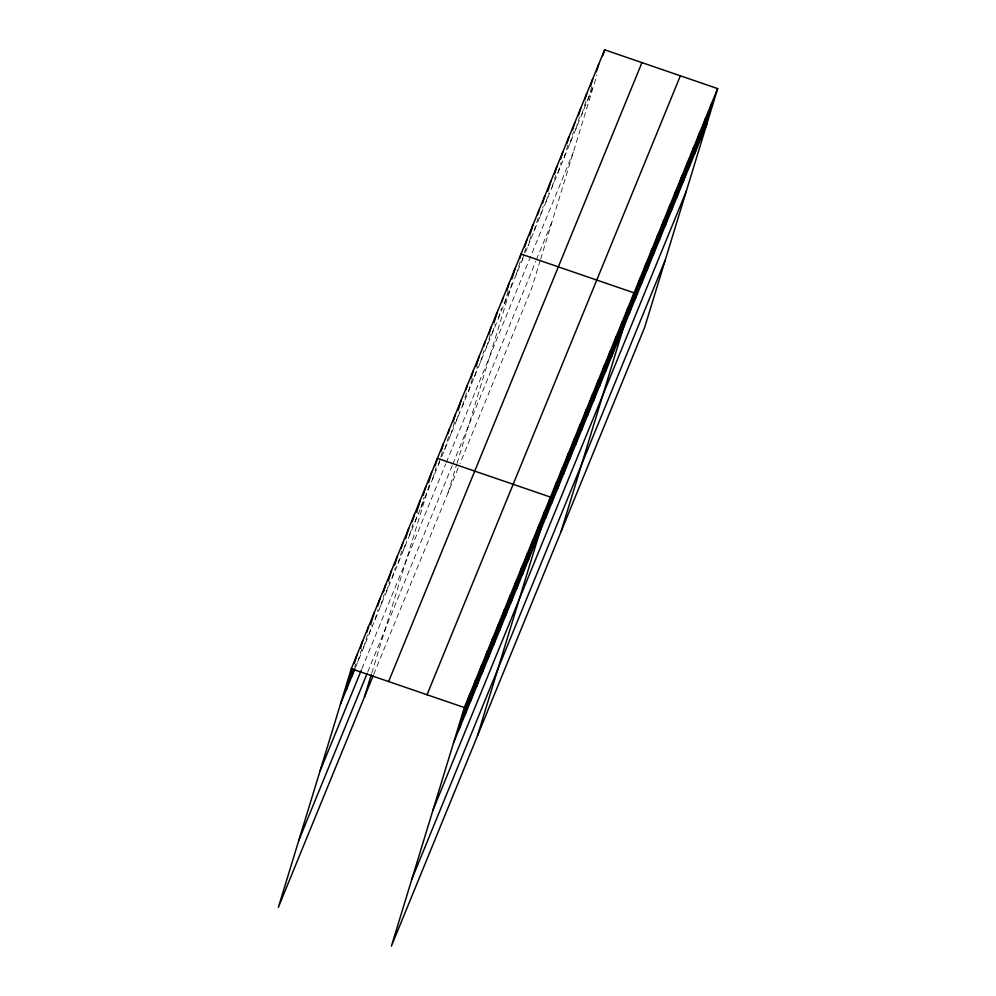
<?xml version="1.0" encoding="UTF-8"?>
<svg xmlns="http://www.w3.org/2000/svg" width="996" height="996" viewBox="0 0 996 996"><rect width="100%" height="100%" fill="white"/><g stroke="black" fill="none" stroke-linecap="round" stroke-linejoin="round"><path stroke-width="0.75" stroke-dasharray="4.98 3.74" d="M354.676 667.183L355.572 664.245M357.713 661.991L361.76 648.745M363.453 647.96L367.96 633.244M369.205 633.929L371.894 625.102M374.944 619.898L378.094 609.602M380.684 605.879L384.282 594.102M386.423 591.848L389.573 581.54M392.163 577.817L395.325 567.508M397.914 563.786L402.409 549.057M403.654 549.755L406.356 540.928M409.393 535.724L412.991 523.946M415.133 521.692L417.834 512.865M420.885 507.674L424.035 497.365M371.732 673.196L429.326 484.803M432.588 479.051L436.198 467.273M438.564 464.46L440.369 458.571M440.817 457.102L442.61 451.213M444.54 449.868L449.034 435.152M450.503 435.277L455.01 420.561M456.479 420.685L459.181 411.858M462.455 406.107L466.502 392.847M468.419 391.515L472.478 378.268M474.395 376.924L477.545 366.615M480.371 362.332L483.969 350.555M486.334 347.741L490.841 333.025M492.31 333.15L495.012 324.323M498.274 318.571L501.424 308.262M504.25 303.979L508.296 290.72M448.063 492.696L456.604 464.746M457.04 463.352L512.928 280.548M516.189 274.796L520.696 260.081M522.165 260.205L523.971 254.316M524.419 252.847L525.764 248.427M530.843 236.787L528.141 245.614L593.828 85.133M534.105 231.035L538.612 216.306M540.081 216.443L543.231 206.135M546.045 201.852L548.746 193.012M552.021 187.26L555.619 175.483M557.997 172.669L561.146 162.36M563.96 158.078L568.019 144.831M569.936 143.486L573.534 131.709M575.912 128.907L579.51 117.13M581.876 114.316L585.934 101.057M587.852 99.725L591.898 86.478M540.206 260.491L531.665 288.454L460.003 463.526M540.641 259.097L596.978 74.825M355.423 667.606L439.647 461.808M441.826 456.504L523.249 257.553M525.427 252.249L527.594 246.946M361.897 668.764L445.735 463.912M446.283 462.58L573.31 152.226M367.748 671.951L452.284 465.393M452.831 464.074L535.885 261.151M536.433 259.819L552.17 221.361M373.687 674.404L458.372 467.498"/><path stroke-width="1.49" d="M717.668 88.607L464.335 707.546L391.378 946.2L644.711 327.248L717.668 88.607L604.622 49.8L351.289 668.752L278.332 907.393L373.151 675.736M346.235 690.054L352.534 669.437M354.327 663.548L357.029 654.721M351.974 676.023L354.227 668.665M360.527 648.047L362.781 640.689M366.715 632.547L368.52 626.658M370.661 624.405L374.259 612.627M377.745 605.966L379.999 598.596M383.497 591.935L385.738 584.565M388.34 580.842L391.49 570.546M394.528 565.342L397.23 556.515M401.176 548.373L402.969 542.484M405.559 538.761L408.709 528.453M412.207 521.78L414.461 514.422M416.602 512.168L420.2 500.39M423.238 495.199L425.939 486.359M428.529 482.637L431.679 472.328M364.461 696.951L371.296 674.591M435.177 465.667L437.418 458.309L550.477 497.104L477.507 735.758M441.141 451.076L443.394 443.718M448.013 433.546L449.37 429.127M453.093 421.893L455.334 414.535M458.16 410.252L461.31 399.944M465.929 389.772L467.286 385.352M471.008 378.131L473.249 370.773M476.076 366.478L479.225 356.182M483.844 346.01L485.201 341.591M488.912 334.357L491.165 326.999M493.991 322.716L497.141 312.408M501.76 302.236L503.105 297.816M506.827 290.595L509.081 283.225M511.907 278.942L515.057 268.646M519.675 258.474L521.02 254.055L634.066 292.861L561.109 531.503M524.743 246.821L526.996 239.463M529.822 235.181L532.972 224.872M537.591 214.7L538.936 210.281M542.658 203.06L544.912 195.689M547.725 191.406L550.888 181.11M554.598 173.877L556.851 166.519M560.574 159.285L562.827 151.927M566.998 143.225L568.791 137.336M572.513 130.103L574.767 122.745M578.489 115.524L580.743 108.153M584.913 99.463L586.706 93.574M590.429 86.341L592.682 78.983M596.405 71.749L598.658 64.391M602.829 55.689L604.622 49.8M459.281 728.86L470.075 693.515M465.02 714.829L475.827 679.496M470.759 700.798L481.566 665.465M476.499 686.767L487.305 651.434M482.251 672.736L493.045 637.403M487.99 658.705L498.797 623.372M493.73 644.673L504.536 609.34M499.469 630.642L510.276 595.309M505.221 616.624L516.015 581.291M510.96 602.592L521.755 567.259M516.7 588.561L527.507 553.228M522.439 574.53L533.246 539.197M528.179 560.499L538.985 525.166M533.931 546.468L544.725 511.135M545.646 517.858L556.44 482.525M551.61 503.266L562.416 467.933M557.586 488.675L568.38 453.342M563.549 474.084L574.356 438.75M569.525 459.492L580.332 424.159M575.501 444.901L586.295 409.568M581.465 430.322L592.271 394.976M587.441 415.73L598.247 380.397M593.417 401.139L604.211 365.806M599.38 386.548L610.187 351.215M605.356 371.956L616.163 336.623M611.32 357.365L622.127 322.032M617.296 342.773L628.103 307.44M629.235 313.603L640.042 278.27M635.211 299.012L646.018 263.679M641.187 284.42L651.982 249.087M647.151 269.829L657.958 234.496M653.127 255.237L663.934 219.904M659.103 240.659L669.897 205.325M665.067 226.067L675.873 190.734M671.043 211.476L681.849 176.143M677.006 196.884L687.813 161.551M682.982 182.293L693.789 146.96M688.958 167.702L699.752 132.368M694.922 153.123L705.728 117.777M700.898 138.531L711.704 103.198M340.483 704.085L354.837 669.001M319.977 771.178L361.324 670.159M298.837 840.3L367.175 673.346M388.602 681.55L641.934 62.611M427.035 694.747L680.368 75.796M453.541 742.879L706.874 123.94M433.023 809.985L686.356 191.033M411.883 879.107L665.216 260.155M351.289 668.752L464.335 707.546"/></g></svg>
